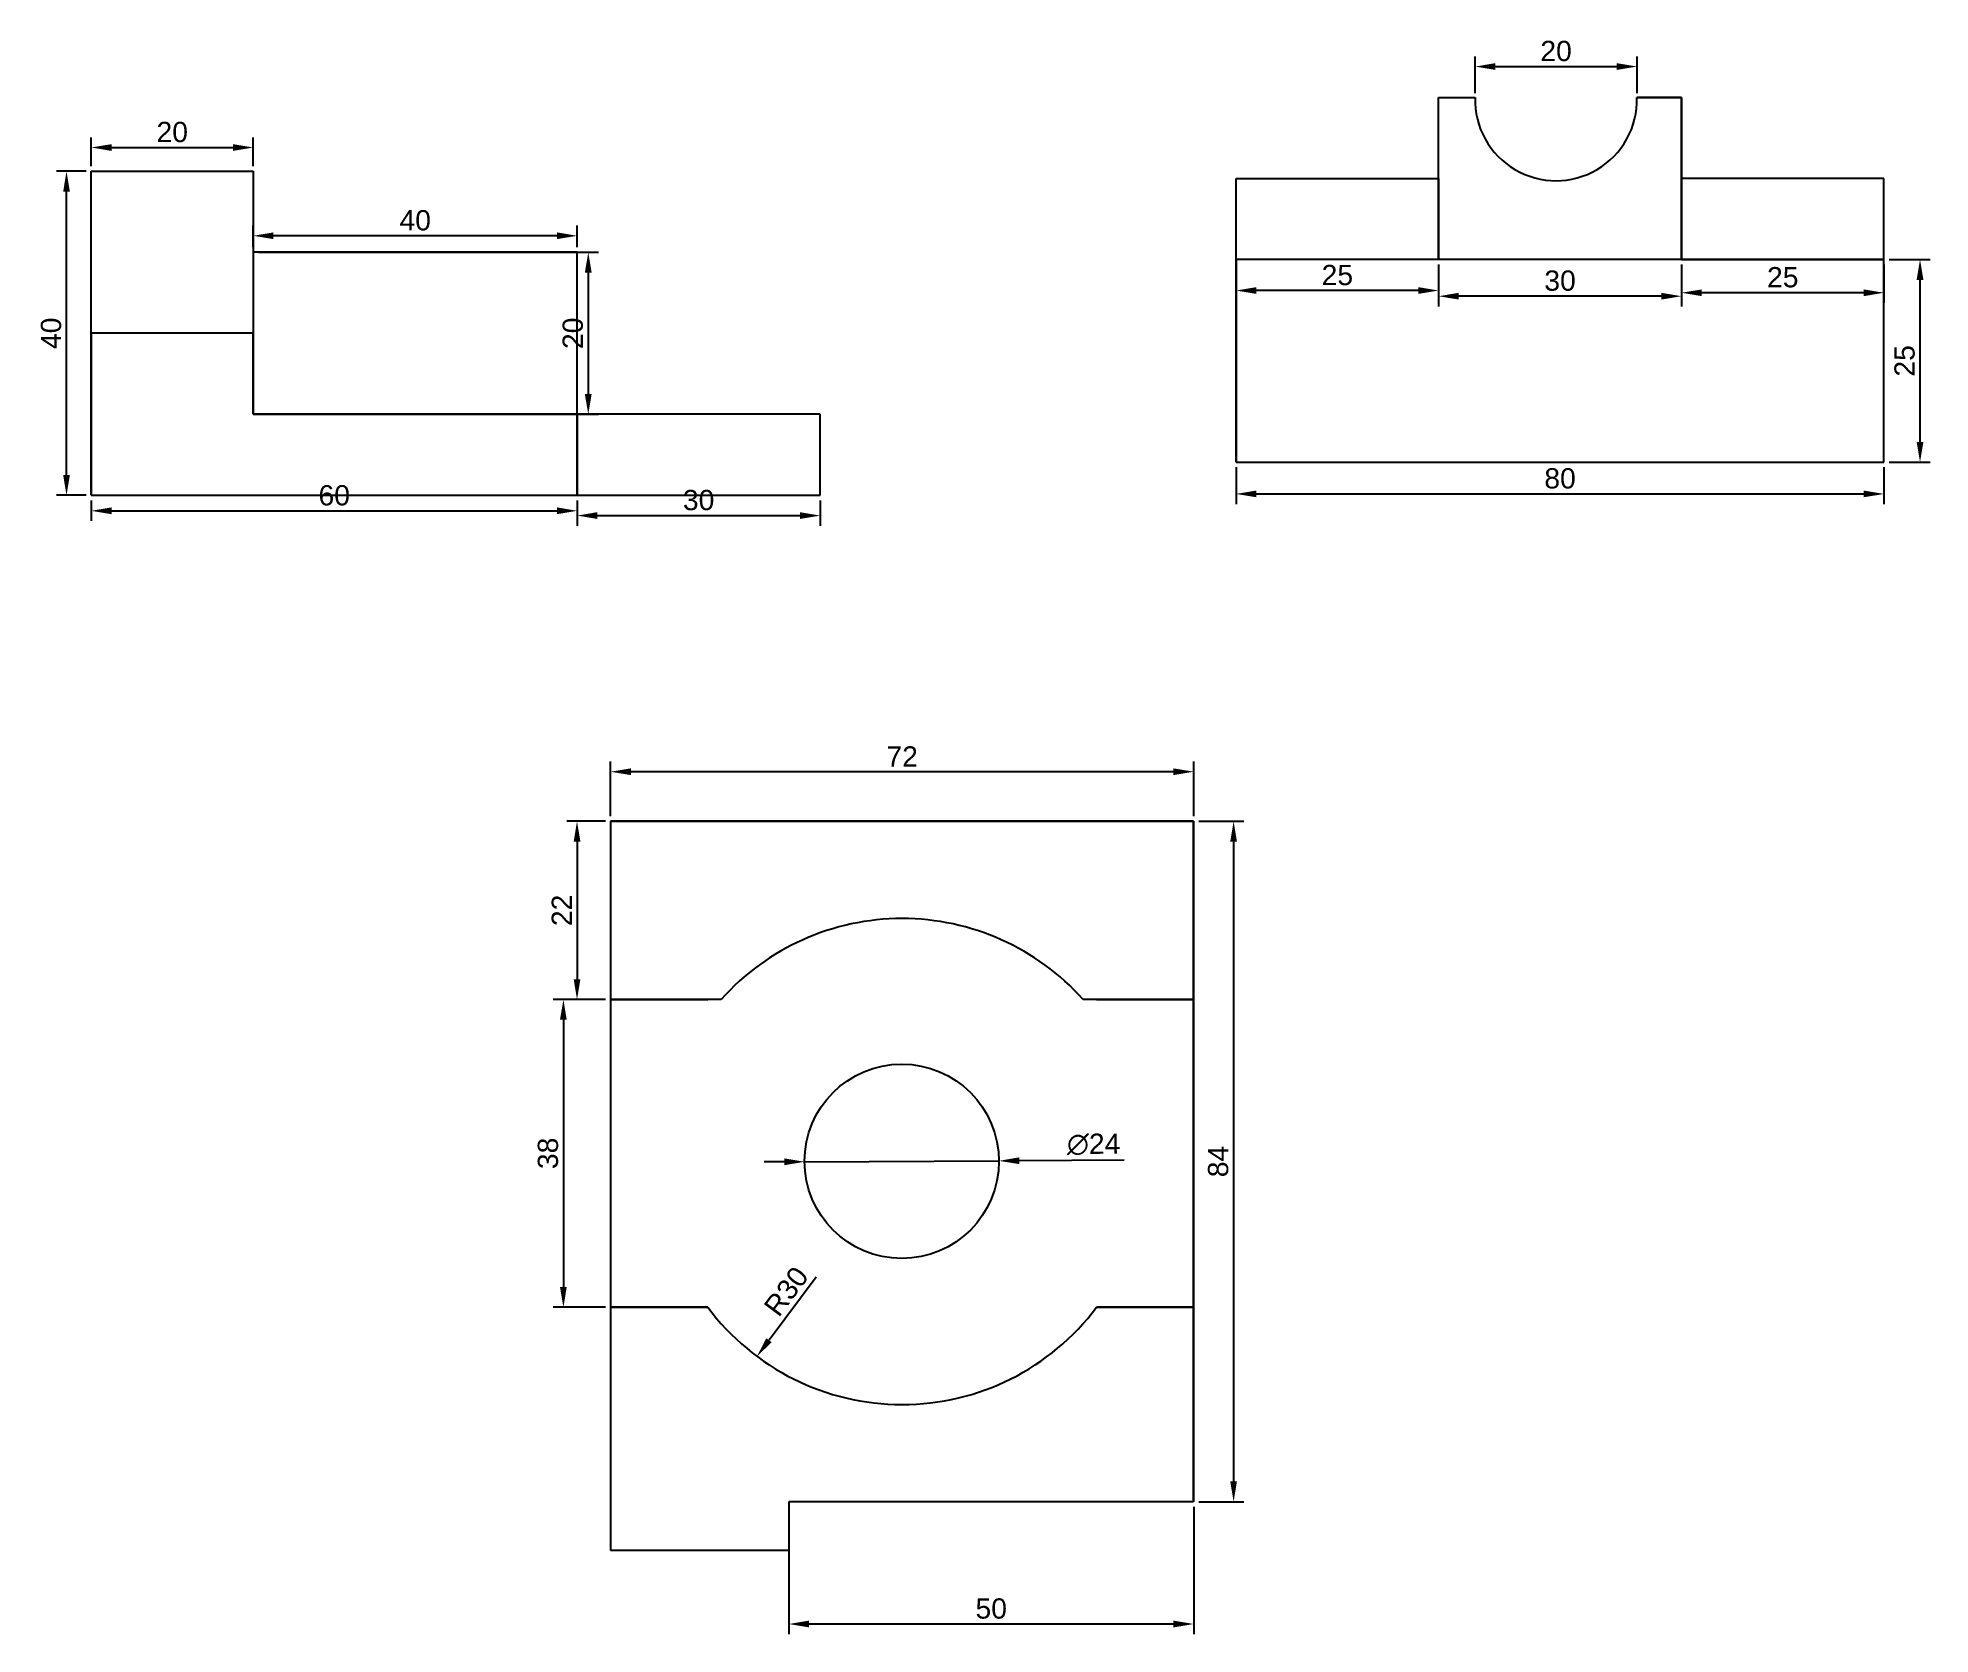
# Model space of a CAD drawing. Header units: millimetres. Extents: x 3676 to 3909, y 1359 to 1556.
import ezdxf

# ---------------------------------------------------------------- set-up
doc = ezdxf.new("R2010")
doc.units = ezdxf.units.MM
doc.styles.get("Standard").update_dxf_attribs({"font": 'arial.ttf'})
doc.dimstyles.new('ISO-25', dxfattribs={"dimtxt": 2.5, "dimasz": 2.5, "dimexe": 1.25, "dimexo": 0.625, "dimtad": 1, "dimtxsty": 'Standard', "dimcen": 2.5, "dimadec": 0, "dimazin": 0, "dimtfac": 1, "dimtmove": 0, "dimatfit": 3, "dimfxl": 1, "dimarcsym": 0})

# ---------------------------------------------------------------- blocks, each defined once
blk = doc.blocks.new('*D2')
at = {"color": 0, "lineweight": -2, "transparency": 16777216}
for p, q in [((3702.16, 1530.62), (3702.16, 1533.29)), ((3742.16, 1530.62), (3742.16, 1533.29)), ((3739.66, 1532.04), (3704.66, 1532.04))]:
    blk.add_line(p, q, dxfattribs=at)
at = {"color": 0, "transparency": 16777216}
for points in [[(3704.66, 1532.46), (3704.66, 1531.63), (3702.16, 1532.04)], [(3739.66, 1532.46), (3739.66, 1531.63), (3742.16, 1532.04)]]:
    blk.add_solid(points, dxfattribs=at)
at = {"layer": 'Defpoints', "color": 0, "transparency": 16777216}
for p in [(3702.16, 1532.04), (3702.16, 1530), (3742.16, 1530)]:
    blk.add_point(p, dxfattribs=at)
at = {"color": 0, "transparency": 16777216, "insert": (3722.16, 1533.94), "char_height": 2.5, "attachment_point": 5}
blk.add_mtext('40', dxfattribs=at)
blk = doc.blocks.new('*D3')
at = {"color": 0, "lineweight": -2, "transparency": 16777216}
for p, q in [((3742.16, 1499.37), (3742.16, 1496.25)), ((3772.16, 1499.37), (3772.16, 1496.25)), ((3744.66, 1497.5), (3769.66, 1497.5))]:
    blk.add_line(p, q, dxfattribs=at)
at = {"color": 0, "transparency": 16777216}
for points in [[(3744.66, 1497.92), (3744.66, 1497.08), (3742.16, 1497.5)], [(3769.66, 1497.92), (3769.66, 1497.08), (3772.16, 1497.5)]]:
    blk.add_solid(points, dxfattribs=at)
at = {"layer": 'Defpoints', "color": 0, "transparency": 16777216}
for p in [(3742.16, 1500), (3772.16, 1500), (3772.16, 1497.5)]:
    blk.add_point(p, dxfattribs=at)
at = {"color": 0, "transparency": 16777216, "insert": (3757.16, 1499.4), "char_height": 2.5, "attachment_point": 5}
blk.add_mtext('30', dxfattribs=at)
blk = doc.blocks.new('*D4')
at = {"color": 0, "lineweight": -2, "transparency": 16777216}
for p, q in [((3682.16, 1499.37), (3682.16, 1496.84)), ((3684.66, 1498.09), (3739.66, 1498.09)), ((3742.16, 1499.37), (3742.16, 1496.84))]:
    blk.add_line(p, q, dxfattribs=at)
at = {"color": 0, "transparency": 16777216}
for points in [[(3684.66, 1498.51), (3684.66, 1497.67), (3682.16, 1498.09)], [(3739.66, 1498.51), (3739.66, 1497.67), (3742.16, 1498.09)]]:
    blk.add_solid(points, dxfattribs=at)
at = {"layer": 'Defpoints', "color": 0, "transparency": 16777216}
for p in [(3682.16, 1500), (3742.16, 1500), (3742.16, 1498.09)]:
    blk.add_point(p, dxfattribs=at)
at = {"color": 0, "transparency": 16777216, "insert": (3712.16, 1499.99), "char_height": 2.5, "attachment_point": 5}
blk.add_mtext('60', dxfattribs=at)
blk = doc.blocks.new('*D5')
at = {"color": 0, "lineweight": -2, "transparency": 16777216}
for p, q in [((3681.54, 1540), (3677.85, 1540)), ((3679.1, 1502.5), (3679.1, 1537.5)), ((3681.54, 1500), (3677.85, 1500))]:
    blk.add_line(p, q, dxfattribs=at)
at = {"color": 0, "transparency": 16777216}
for points in [[(3678.69, 1537.5), (3679.52, 1537.5), (3679.1, 1540)], [(3678.69, 1502.5), (3679.52, 1502.5), (3679.1, 1500)]]:
    blk.add_solid(points, dxfattribs=at)
at = {"layer": 'Defpoints', "color": 0, "transparency": 16777216}
for p in [(3679.1, 1540), (3682.16, 1540), (3682.16, 1500)]:
    blk.add_point(p, dxfattribs=at)
at = {"color": 0, "transparency": 16777216, "insert": (3677.2, 1520), "char_height": 2.5, "attachment_point": 5, "rotation": 90}
blk.add_mtext('40', dxfattribs=at)
blk = doc.blocks.new('*D6')
at = {"color": 0, "lineweight": -2, "transparency": 16777216}
for p, q in [((3682.16, 1540.62), (3682.16, 1544.19)), ((3684.66, 1542.94), (3699.66, 1542.94)), ((3702.16, 1540.62), (3702.16, 1544.19))]:
    blk.add_line(p, q, dxfattribs=at)
at = {"color": 0, "transparency": 16777216}
for points in [[(3684.66, 1543.35), (3684.66, 1542.52), (3682.16, 1542.94)], [(3699.66, 1543.35), (3699.66, 1542.52), (3702.16, 1542.94)]]:
    blk.add_solid(points, dxfattribs=at)
at = {"layer": 'Defpoints', "color": 0, "transparency": 16777216}
for p in [(3702.16, 1542.94), (3682.16, 1540), (3702.16, 1540)]:
    blk.add_point(p, dxfattribs=at)
at = {"color": 0, "transparency": 16777216, "insert": (3692.16, 1544.84), "char_height": 2.5, "attachment_point": 5}
blk.add_mtext('20', dxfattribs=at)
blk = doc.blocks.new('*D7')
at = {"color": 0, "lineweight": -2, "transparency": 16777216}
for p, q in [((3702.79, 1530), (3744.78, 1530)), ((3743.53, 1527.5), (3743.53, 1512.5)), ((3702.79, 1510), (3744.78, 1510))]:
    blk.add_line(p, q, dxfattribs=at)
at = {"color": 0, "transparency": 16777216}
for points in [[(3743.11, 1527.5), (3743.95, 1527.5), (3743.53, 1530)], [(3743.11, 1512.5), (3743.95, 1512.5), (3743.53, 1510)]]:
    blk.add_solid(points, dxfattribs=at)
at = {"layer": 'Defpoints', "color": 0, "transparency": 16777216}
for p in [(3702.16, 1530), (3702.16, 1510), (3743.53, 1510)]:
    blk.add_point(p, dxfattribs=at)
at = {"color": 0, "transparency": 16777216, "insert": (3741.63, 1520), "char_height": 2.5, "attachment_point": 5, "rotation": 90}
blk.add_mtext('20', dxfattribs=at)
blk = doc.blocks.new('*D9')
at = {"color": 0, "lineweight": -2, "transparency": 16777216}
for p, q in [((3853.04, 1549.64), (3853.04, 1554.18)), ((3873.04, 1549.64), (3873.04, 1554.18)), ((3855.54, 1552.93), (3870.54, 1552.93))]:
    blk.add_line(p, q, dxfattribs=at)
at = {"color": 0, "transparency": 16777216}
for points in [[(3855.54, 1553.35), (3855.54, 1552.52), (3853.04, 1552.93)], [(3870.54, 1553.35), (3870.54, 1552.52), (3873.04, 1552.93)]]:
    blk.add_solid(points, dxfattribs=at)
at = {"layer": 'Defpoints', "color": 0, "transparency": 16777216}
for p in [(3873.04, 1552.93), (3853.04, 1549.02), (3873.04, 1549.02)]:
    blk.add_point(p, dxfattribs=at)
at = {"color": 0, "transparency": 16777216, "insert": (3863.04, 1554.84), "char_height": 2.5, "attachment_point": 5}
blk.add_mtext('20', dxfattribs=at)
blk = doc.blocks.new('*D10')
at = {"color": 0, "lineweight": -2, "transparency": 16777216}
for p, q in [((3848.53, 1528.48), (3848.53, 1523.33)), ((3878.53, 1528.48), (3878.53, 1523.33)), ((3876.03, 1524.58), (3851.03, 1524.58))]:
    blk.add_line(p, q, dxfattribs=at)
at = {"color": 0, "transparency": 16777216}
for points in [[(3851.03, 1525), (3851.03, 1524.17), (3848.53, 1524.58)], [(3876.03, 1525), (3876.03, 1524.17), (3878.53, 1524.58)]]:
    blk.add_solid(points, dxfattribs=at)
at = {"layer": 'Defpoints', "color": 0, "transparency": 16777216}
for p in [(3848.53, 1529.1), (3878.53, 1529.1), (3848.53, 1524.58)]:
    blk.add_point(p, dxfattribs=at)
at = {"color": 0, "transparency": 16777216, "insert": (3863.53, 1526.49), "char_height": 2.5, "attachment_point": 5}
blk.add_mtext('30', dxfattribs=at)
blk = doc.blocks.new('*D11')
at = {"color": 0, "lineweight": -2, "transparency": 16777216}
for p, q in [((3878.53, 1528.48), (3878.53, 1523.76)), ((3903.53, 1528.48), (3903.53, 1523.76)), ((3901.03, 1525.01), (3881.03, 1525.01))]:
    blk.add_line(p, q, dxfattribs=at)
at = {"color": 0, "transparency": 16777216}
for points in [[(3881.03, 1525.42), (3881.03, 1524.59), (3878.53, 1525.01)], [(3901.03, 1525.42), (3901.03, 1524.59), (3903.53, 1525.01)]]:
    blk.add_solid(points, dxfattribs=at)
at = {"layer": 'Defpoints', "color": 0, "transparency": 16777216}
for p in [(3878.53, 1529.1), (3903.53, 1529.1), (3878.53, 1525.01)]:
    blk.add_point(p, dxfattribs=at)
at = {"color": 0, "transparency": 16777216, "insert": (3891.03, 1526.91), "char_height": 2.5, "attachment_point": 5}
blk.add_mtext('25', dxfattribs=at)
blk = doc.blocks.new('*D12')
at = {"color": 0, "lineweight": -2, "transparency": 16777216}
for p, q in [((3823.53, 1528.48), (3823.53, 1524.03)), ((3848.53, 1528.48), (3848.53, 1524.03)), ((3846.03, 1525.28), (3826.03, 1525.28))]:
    blk.add_line(p, q, dxfattribs=at)
at = {"color": 0, "transparency": 16777216}
for points in [[(3826.03, 1525.7), (3826.03, 1524.87), (3823.53, 1525.28)], [(3846.03, 1525.7), (3846.03, 1524.87), (3848.53, 1525.28)]]:
    blk.add_solid(points, dxfattribs=at)
at = {"layer": 'Defpoints', "color": 0, "transparency": 16777216}
for p in [(3823.53, 1529.1), (3848.53, 1529.1), (3823.53, 1525.28)]:
    blk.add_point(p, dxfattribs=at)
at = {"color": 0, "transparency": 16777216, "insert": (3836.03, 1527.18), "char_height": 2.5, "attachment_point": 5}
blk.add_mtext('25', dxfattribs=at)
blk = doc.blocks.new('*D13')
at = {"color": 0, "lineweight": -2, "transparency": 16777216}
for p, q in [((3823.53, 1503.48), (3823.53, 1498.92)), ((3903.53, 1503.48), (3903.53, 1498.92)), ((3826.03, 1500.17), (3901.03, 1500.17))]:
    blk.add_line(p, q, dxfattribs=at)
at = {"color": 0, "transparency": 16777216}
for points in [[(3826.03, 1500.59), (3826.03, 1499.76), (3823.53, 1500.17)], [(3901.03, 1500.59), (3901.03, 1499.76), (3903.53, 1500.17)]]:
    blk.add_solid(points, dxfattribs=at)
at = {"layer": 'Defpoints', "color": 0, "transparency": 16777216}
for p in [(3823.53, 1504.1), (3903.53, 1504.1), (3903.53, 1500.17)]:
    blk.add_point(p, dxfattribs=at)
at = {"color": 0, "transparency": 16777216, "insert": (3863.53, 1502.08), "char_height": 2.5, "attachment_point": 5}
blk.add_mtext('80', dxfattribs=at)
blk = doc.blocks.new('*D14')
at = {"color": 0, "lineweight": -2, "transparency": 16777216}
for p, q in [((3904.15, 1529.1), (3909.23, 1529.1)), ((3907.98, 1506.6), (3907.98, 1526.6)), ((3904.15, 1504.1), (3909.23, 1504.1))]:
    blk.add_line(p, q, dxfattribs=at)
at = {"color": 0, "transparency": 16777216}
for points in [[(3907.56, 1526.6), (3908.4, 1526.6), (3907.98, 1529.1)], [(3907.56, 1506.6), (3908.4, 1506.6), (3907.98, 1504.1)]]:
    blk.add_solid(points, dxfattribs=at)
at = {"layer": 'Defpoints', "color": 0, "transparency": 16777216}
for p in [(3903.53, 1529.1), (3907.98, 1529.1), (3903.53, 1504.1)]:
    blk.add_point(p, dxfattribs=at)
at = {"color": 0, "transparency": 16777216, "insert": (3906.08, 1516.6), "char_height": 2.5, "attachment_point": 5, "rotation": 90}
blk.add_mtext('25', dxfattribs=at)
blk = doc.blocks.new('*D15')
at = {"color": 0, "lineweight": -2, "transparency": 16777216}
for p, q in [((3745.66, 1437.76), (3739.21, 1437.76)), ((3740.46, 1435.26), (3740.46, 1402.26)), ((3745.66, 1399.76), (3739.21, 1399.76))]:
    blk.add_line(p, q, dxfattribs=at)
at = {"color": 0, "transparency": 16777216}
for points in [[(3740.04, 1435.26), (3740.87, 1435.26), (3740.46, 1437.76)], [(3740.04, 1402.26), (3740.87, 1402.26), (3740.46, 1399.76)]]:
    blk.add_solid(points, dxfattribs=at)
at = {"layer": 'Defpoints', "color": 0, "transparency": 16777216}
for p in [(3746.29, 1437.76), (3740.46, 1399.76), (3746.29, 1399.76)]:
    blk.add_point(p, dxfattribs=at)
at = {"color": 0, "transparency": 16777216, "insert": (3738.56, 1418.76), "char_height": 2.5, "attachment_point": 5, "rotation": 90}
blk.add_mtext('38', dxfattribs=at)
blk = doc.blocks.new('*D16')
at = {"color": 0, "lineweight": -2, "transparency": 16777216}
for p, q in [((3745.66, 1459.76), (3740.89, 1459.76)), ((3742.14, 1457.26), (3742.14, 1440.26)), ((3745.66, 1437.76), (3740.89, 1437.76))]:
    blk.add_line(p, q, dxfattribs=at)
at = {"color": 0, "transparency": 16777216}
for points in [[(3741.73, 1457.26), (3742.56, 1457.26), (3742.14, 1459.76)], [(3741.73, 1440.26), (3742.56, 1440.26), (3742.14, 1437.76)]]:
    blk.add_solid(points, dxfattribs=at)
at = {"layer": 'Defpoints', "color": 0, "transparency": 16777216}
for p in [(3746.29, 1459.76), (3742.14, 1437.76), (3746.29, 1437.76)]:
    blk.add_point(p, dxfattribs=at)
at = {"color": 0, "transparency": 16777216, "insert": (3740.26, 1448.76), "char_height": 2.5, "attachment_point": 5, "rotation": 90}
blk.add_mtext('22', dxfattribs=at)
blk = doc.blocks.new('*D17')
at = {"color": 0, "lineweight": -2, "transparency": 16777216}
for p, q in [((3767.74, 1417.72), (3765.24, 1417.71)), ((3770.24, 1417.73), (3794.24, 1417.84)), ((3809.72, 1417.92), (3796.74, 1417.85))]:
    blk.add_line(p, q, dxfattribs=at)
at = {"color": 0, "transparency": 16777216}
for points in [[(3767.74, 1418.14), (3767.74, 1417.3), (3770.24, 1417.73)], [(3796.74, 1418.27), (3796.74, 1417.44), (3794.24, 1417.84)]]:
    blk.add_solid(points, dxfattribs=at)
at = {"layer": 'Defpoints', "color": 0, "transparency": 16777216}
for p in [(3770.24, 1417.73), (3794.24, 1417.84)]:
    blk.add_point(p, dxfattribs=at)
at = {"color": 0, "transparency": 16777216, "insert": (3805.94, 1419.87), "char_height": 2.5, "attachment_point": 5, "rotation": 0.268}
blk.add_mtext('∅24', dxfattribs=at)
blk = doc.blocks.new('*D18')
at = {"color": 0, "lineweight": -2, "transparency": 16777216}
blk.add_line((3771.66, 1403.49), (3765.86, 1395.7), dxfattribs=at)
at = {"color": 0, "transparency": 16777216}
blk.add_solid([(3765.52, 1395.95), (3766.19, 1395.45), (3764.36, 1393.7)], dxfattribs=at)
at = {"layer": 'Defpoints', "color": 0, "transparency": 16777216}
for p in [(3782.29, 1417.75), (3764.36, 1393.7)]:
    blk.add_point(p, dxfattribs=at)
at = {"color": 0, "transparency": 16777216, "insert": (3767.98, 1401.73), "char_height": 2.5, "attachment_point": 5, "rotation": 53.3099}
blk.add_mtext('R30', dxfattribs=at)
blk = doc.blocks.new('*D19')
at = {"color": 0, "lineweight": -2, "transparency": 16777216}
for p, q in [((3768.29, 1375.14), (3768.29, 1359.41)), ((3818.29, 1375.14), (3818.29, 1359.41)), ((3815.79, 1360.66), (3770.79, 1360.66))]:
    blk.add_line(p, q, dxfattribs=at)
at = {"color": 0, "transparency": 16777216}
for points in [[(3770.79, 1361.08), (3770.79, 1360.24), (3768.29, 1360.66)], [(3815.79, 1361.08), (3815.79, 1360.24), (3818.29, 1360.66)]]:
    blk.add_solid(points, dxfattribs=at)
at = {"layer": 'Defpoints', "color": 0, "transparency": 16777216}
for p in [(3768.29, 1375.76), (3818.29, 1375.76), (3768.29, 1360.66)]:
    blk.add_point(p, dxfattribs=at)
at = {"color": 0, "transparency": 16777216, "insert": (3793.29, 1362.56), "char_height": 2.5, "attachment_point": 5}
blk.add_mtext('50', dxfattribs=at)
blk = doc.blocks.new('*D20')
at = {"color": 0, "lineweight": -2, "transparency": 16777216}
for p, q in [((3746.29, 1460.39), (3746.29, 1467.13)), ((3815.79, 1465.88), (3748.79, 1465.88)), ((3818.29, 1460.39), (3818.29, 1467.13))]:
    blk.add_line(p, q, dxfattribs=at)
at = {"color": 0, "transparency": 16777216}
for points in [[(3748.79, 1466.29), (3748.79, 1465.46), (3746.29, 1465.88)], [(3815.79, 1466.29), (3815.79, 1465.46), (3818.29, 1465.88)]]:
    blk.add_solid(points, dxfattribs=at)
at = {"layer": 'Defpoints', "color": 0, "transparency": 16777216}
for p in [(3746.29, 1465.88), (3746.29, 1459.76), (3818.29, 1459.76)]:
    blk.add_point(p, dxfattribs=at)
at = {"color": 0, "transparency": 16777216, "insert": (3782.29, 1467.76), "char_height": 2.5, "attachment_point": 5}
blk.add_mtext('72', dxfattribs=at)
blk = doc.blocks.new('*D21')
at = {"color": 0, "lineweight": -2, "transparency": 16777216}
for p, q in [((3818.91, 1459.76), (3824.47, 1459.76)), ((3823.22, 1457.26), (3823.22, 1378.26)), ((3818.91, 1375.76), (3824.47, 1375.76))]:
    blk.add_line(p, q, dxfattribs=at)
at = {"color": 0, "transparency": 16777216}
for points in [[(3822.8, 1457.26), (3823.63, 1457.26), (3823.22, 1459.76)], [(3822.8, 1378.26), (3823.63, 1378.26), (3823.22, 1375.76)]]:
    blk.add_solid(points, dxfattribs=at)
at = {"layer": 'Defpoints', "color": 0, "transparency": 16777216}
for p in [(3818.29, 1459.76), (3818.29, 1375.76), (3823.22, 1375.76)]:
    blk.add_point(p, dxfattribs=at)
at = {"color": 0, "transparency": 16777216, "insert": (3821.32, 1417.76), "char_height": 2.5, "attachment_point": 5, "rotation": 90}
blk.add_mtext('84', dxfattribs=at)

msp = doc.modelspace()

# ---------------------------------------------------------------- linework, layer by layer
for p, q in [((3848.527, 1529.101), (3848.527, 1549.101)), ((3848.527, 1549.101), (3853.035, 1549.101)), ((3878.527, 1549.101), (3873.028, 1549.101)), ((3873.028, 1549.101), (3878.527, 1549.101)), ((3873.03, 1549.015), (3873.041, 1549.015)), ((3878.527, 1549.101), (3878.527, 1529.101)), ((3878.527, 1529.101), (3878.527, 1549.101)), ((3682.163, 1499.999), (3682.163, 1539.999)), ((3682.163, 1539.999), (3702.163, 1539.999)), ((3702.163, 1539.999), (3702.163, 1529.999)), ((3823.527, 1529.101), (3823.527, 1539.101)), ((3823.527, 1539.101), (3848.527, 1539.101)), ((3848.527, 1539.101), (3848.527, 1529.101)), ((3903.527, 1539.101), (3878.527, 1539.101)), ((3878.527, 1539.101), (3878.527, 1529.101)), ((3903.527, 1529.101), (3903.527, 1539.101)), ((3742.163, 1529.999), (3702.163, 1529.999)), ((3702.163, 1529.999), (3702.163, 1509.999)), ((3742.163, 1499.999), (3742.163, 1529.999)), ((3848.527, 1529.101), (3823.527, 1529.101)), ((3823.527, 1529.101), (3823.527, 1504.101)), ((3823.527, 1504.101), (3823.527, 1529.101)), ((3878.527, 1529.101), (3848.527, 1529.101)), ((3878.527, 1529.101), (3903.527, 1529.101)), ((3903.527, 1529.101), (3878.527, 1529.101)), ((3903.527, 1504.101), (3903.527, 1529.101)), ((3702.163, 1519.999), (3682.163, 1519.999)), ((3682.163, 1519.999), (3682.163, 1499.999)), ((3702.163, 1509.999), (3702.163, 1519.999)), ((3702.163, 1509.999), (3742.163, 1509.999)), ((3742.163, 1509.999), (3702.163, 1509.999)), ((3772.163, 1509.999), (3742.163, 1509.999)), ((3742.163, 1509.999), (3742.163, 1499.999)), ((3772.163, 1499.999), (3772.163, 1509.999)), ((3823.527, 1504.101), (3903.527, 1504.101)), ((3682.163, 1499.999), (3742.163, 1499.999)), ((3742.163, 1499.999), (3772.163, 1499.999)), ((3746.286, 1459.763), (3818.286, 1459.763)), ((3818.286, 1459.763), (3746.286, 1459.763)), ((3746.286, 1459.763), (3746.286, 1437.763)), ((3818.286, 1459.763), (3782.286, 1459.763)), ((3782.286, 1459.763), (3818.286, 1459.763)), ((3818.286, 1437.763), (3818.286, 1459.763)), ((3818.286, 1459.763), (3818.286, 1375.763)), ((3746.286, 1437.763), (3758.286, 1437.763)), ((3758.286, 1437.763), (3746.286, 1437.763)), ((3746.286, 1437.763), (3746.286, 1399.763)), ((3759.938, 1437.763), (3753.663, 1437.763)), ((3808.341, 1437.763), (3804.639, 1437.763)), ((3818.286, 1437.763), (3806.286, 1437.763)), ((3806.286, 1437.763), (3818.286, 1437.763)), ((3818.286, 1399.763), (3818.286, 1437.763)), ((3746.286, 1399.763), (3758.286, 1399.763)), ((3758.286, 1399.763), (3746.286, 1399.763)), ((3746.286, 1399.763), (3746.286, 1369.763)), ((3818.286, 1399.763), (3806.286, 1399.763)), ((3806.286, 1399.763), (3818.286, 1399.763)), ((3818.286, 1375.763), (3818.286, 1399.763)), ((3818.286, 1375.763), (3768.286, 1375.763)), ((3768.286, 1375.763), (3768.286, 1369.763)), ((3746.286, 1369.763), (3768.286, 1369.763))]:
    msp.add_line(p, q)
msp.add_circle((3782.238, 1417.786), 12)
for centre, radius, start, end in [((3863.032, 1548.84), 10, 178.50597, 1.49403), ((3782.289, 1417.752), 30, 41.83836, 138.16164), ((3782.289, 1417.752), 30, 216.84491, 323.15509)]:
    msp.add_arc(centre, radius, start, end)

# ---------------------------------------------------------------- dimensions: what is measured, and where the dimension line sits
for base, p1, p2, picture, middle in [((3873.041, 1552.934), (3853.041, 1549.015), (3873.041, 1549.015), '*D9', (3863.041, 1554.835)), ((3702.163, 1542.935), (3682.163, 1539.999), (3702.163, 1539.999), '*D6', (3692.163, 1544.837)), ((3702.163, 1532.043), (3742.163, 1529.999), (3702.163, 1529.999), '*D2', (3722.163, 1533.944)), ((3823.527, 1525.282), (3848.527, 1529.101), (3823.527, 1529.101), '*D12', (3836.027, 1527.184)), ((3848.527, 1524.585), (3878.527, 1529.101), (3848.527, 1529.101), '*D10', (3863.527, 1526.487)), ((3878.527, 1525.008), (3903.527, 1529.101), (3878.527, 1529.101), '*D11', (3891.027, 1526.909)), ((3903.527, 1500.174), (3823.527, 1504.101), (3903.527, 1504.101), '*D13', (3863.527, 1502.075)), ((3742.163, 1498.09), (3682.163, 1499.999), (3742.163, 1499.999), '*D4', (3712.163, 1499.991)), ((3772.163, 1497.501), (3742.163, 1499.999), (3772.163, 1499.999), '*D3', (3757.163, 1499.403)), ((3746.286, 1465.876), (3818.286, 1459.763), (3746.286, 1459.763), '*D20', (3782.286, 1467.756)), ((3768.286, 1360.66), (3818.286, 1375.763), (3768.286, 1375.763), '*D19', (3793.286, 1362.561))]:
    dim = msp.add_linear_dim(base=base, p1=p1, p2=p2, dimstyle='ISO-25')
    dim.commit()
    dim.dimension.update_dxf_attribs({"geometry": picture, "text_midpoint": middle})
for base, p1, p2, picture, middle in [((3679.105, 1539.999), (3682.163, 1499.999), (3682.163, 1539.999), '*D5', (3677.203, 1519.999)), ((3743.529, 1509.999), (3702.163, 1529.999), (3702.163, 1509.999), '*D7', (3741.628, 1519.999)), ((3907.98, 1529.101), (3903.527, 1504.101), (3903.527, 1529.101), '*D14', (3906.079, 1516.601)), ((3742.142, 1437.763), (3746.286, 1459.763), (3746.286, 1437.763), '*D16', (3740.262, 1448.763)), ((3823.217, 1375.763), (3818.286, 1459.763), (3818.286, 1375.763), '*D21', (3821.315, 1417.763)), ((3740.457, 1399.763), (3746.286, 1437.763), (3746.286, 1399.763), '*D15', (3738.555, 1418.763))]:
    dim = msp.add_linear_dim(base=base, p1=p1, p2=p2, angle=90, dimstyle='ISO-25')
    dim.commit()
    dim.dimension.update_dxf_attribs({"geometry": picture, "text_midpoint": middle})
dim = msp.add_diameter_dim_2p(p1=(3770.238, 1417.73), p2=(3794.238, 1417.843), dimstyle='ISO-25')
dim.commit()
dim.dimension.update_dxf_attribs({"geometry": '*D17', "text_midpoint": (3805.949, 1417.897), "dimtype": 163})
dim = msp.add_radius_dim(center=(3782.289, 1417.752), mpoint=(3764.364, 1393.696), dimstyle='ISO-25')
dim.commit()
dim.dimension.update_dxf_attribs({"geometry": '*D18', "text_midpoint": (3769.507, 1400.598), "dimtype": 164})

doc.saveas('drawing.dxf')
